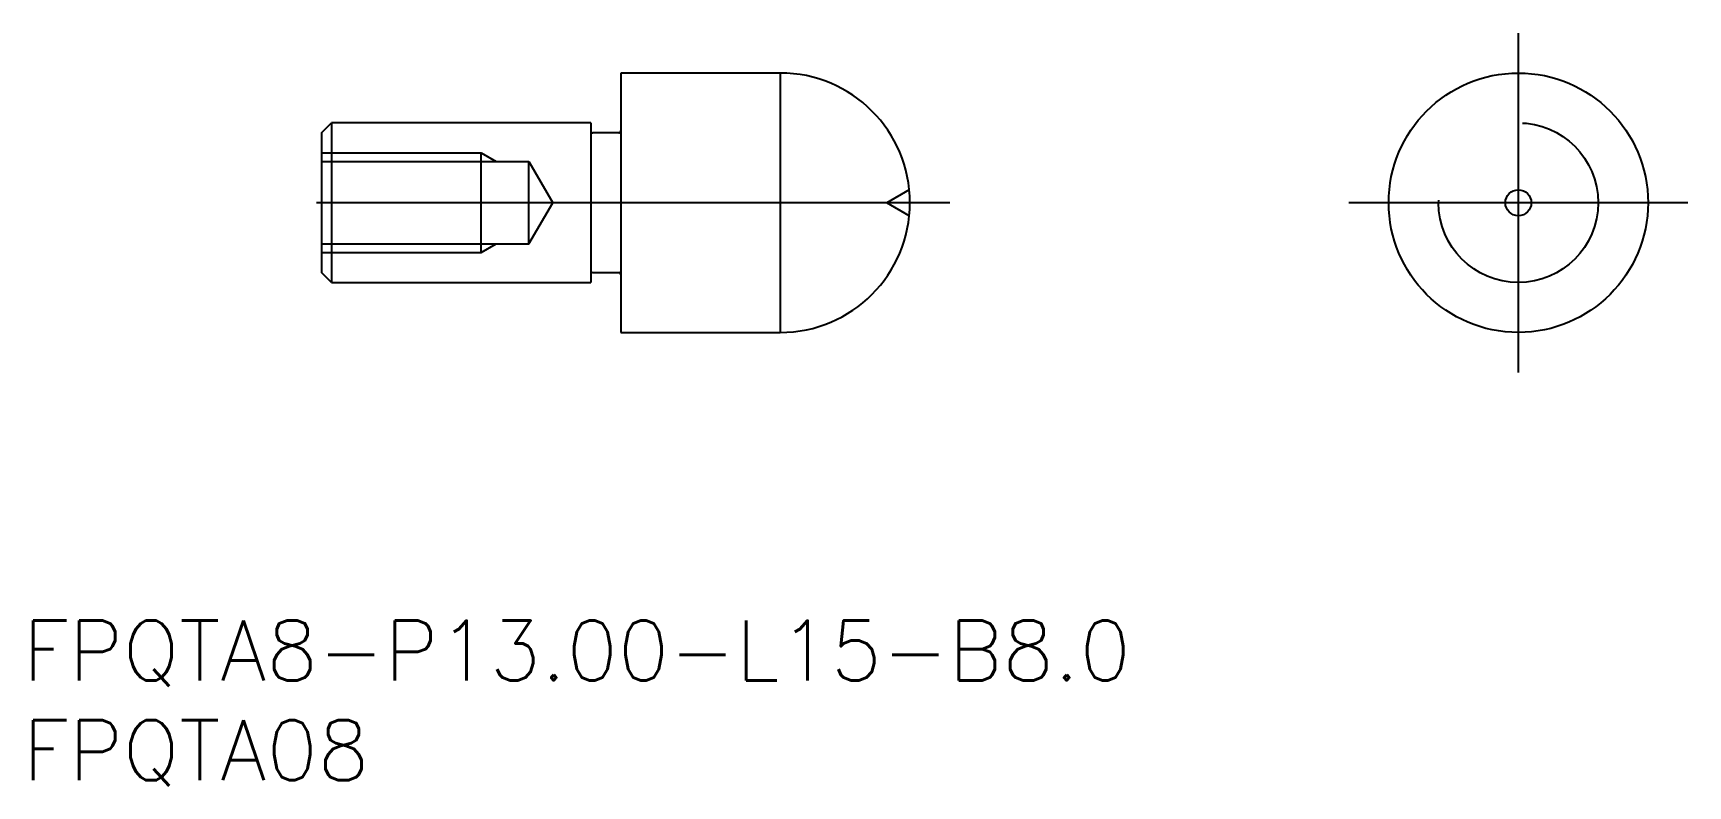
# Model space of a CAD drawing. Extents: x -74.5 to 8.5, y -29.2 to 8.5.
import ezdxf

# ---------------------------------------------------------------- set-up
doc = ezdxf.new("R2010")
doc.units = 0
doc.linetypes.add('CENTER', pattern=[50.8, 31.75, -6.35, 6.35, -6.35])
doc.linetypes.add('DASHED', pattern=[19.05, 12.7, -6.35])
doc.layers.get('0').update_dxf_attribs({"linetype": 'CONTINUOUS'})
doc.layers.add('CENTER', color=1, linetype='CENTER')
doc.styles.get("Standard").update_dxf_attribs({"font": 'txt.shx', "height": 3, "bigfont": 'bigfont.shx'})

msp = doc.modelspace()

# ---------------------------------------------------------------- linework, layer by layer
at = {"color": 7, "linetype": 'CONTINUOUS'}
for p, q in [((-45, 6.5), (-45, -6.5)), ((-37, 6.5), (-45, 6.5)), ((-37, 6.5), (-37, -6.5)), ((-60, 3.5), (-59.5, 4)), ((-60, 3.5), (-60, -3.5)), ((-46.5, 4), (-59.5, 4)), ((-59.5, 4), (-59.5, -4)), ((-46.5, 4), (-46.5, -4)), ((-45.1, 3.5), (-46.4, 3.5)), ((-59.5, -4), (-60, -3.5)), ((-59.5, -4), (-46.5, -4)), ((-46.4, -3.5), (-45.1, -3.5)), ((-45, -6.5), (-37, -6.5))]:
    msp.add_line(p, q, dxfattribs=at)
at = {"color": 3, "linetype": 'DASHED'}
for p, q in [((-60, 2.5), (-52, 2.5)), ((-52, -2.5), (-52, 2.5)), ((-52, 2.5), (-51.25, 2.067)), ((-60, 2.067), (-49.6, 2.067)), ((-49.6, -2.067), (-49.6, 2.067)), ((-49.6, 2.067), (-48.407, 0)), ((-49.6, -2.067), (-48.407, 0)), ((-30.533, 0.65), (-31.658, 0)), ((-30.533, -0.65), (-31.658, 0)), ((-60, -2.067), (-49.6, -2.067)), ((-52, -2.5), (-51.25, -2.067)), ((-60, -2.5), (-52, -2.5))]:
    msp.add_line(p, q, dxfattribs=at)
at = {"color": 7, "linetype": 'CONTINUOUS'}
for radius in [6.5, 0.65]:
    msp.add_circle((0, 0), radius, dxfattribs=at)
at = {"color": 3, "linetype": 'DASHED'}
msp.add_circle((0, 0), 4, dxfattribs=at)
at = {"color": 7, "linetype": 'CONTINUOUS'}
for centre, radius, start, end in [((-37, 0), 6.5, 270, 90), ((-46.4, 3.6), 0.1, 180, 270), ((-45.1, 3.6), 0.1, 270, 0), ((-46.4, -3.6), 0.1, 90, 180), ((-45.1, -3.6), 0.1, 0, 90)]:
    msp.add_arc(centre, radius, start, end, dxfattribs=at)
at = {"layer": 'CENTER', "color": 1, "linetype": 'CENTER'}
for p, q in [((0, -8.5), (0, 8.5)), ((-28.5, 0), (-62, 0)), ((8.5, 0), (-8.5, 0))]:
    msp.add_line(p, q, dxfattribs=at)

# ---------------------------------------------------------------- texts
at = {"color": 7, "linetype": 'CONTINUOUS'}
for s, p in [('FPQTA8-P13.00-L15-B8.0', (-74.971, -23.937)), ('FPQTA08', (-74.971, -28.937))]:
    msp.add_text(s, height=3, dxfattribs=at).set_placement(p)

doc.saveas('drawing.dxf')
